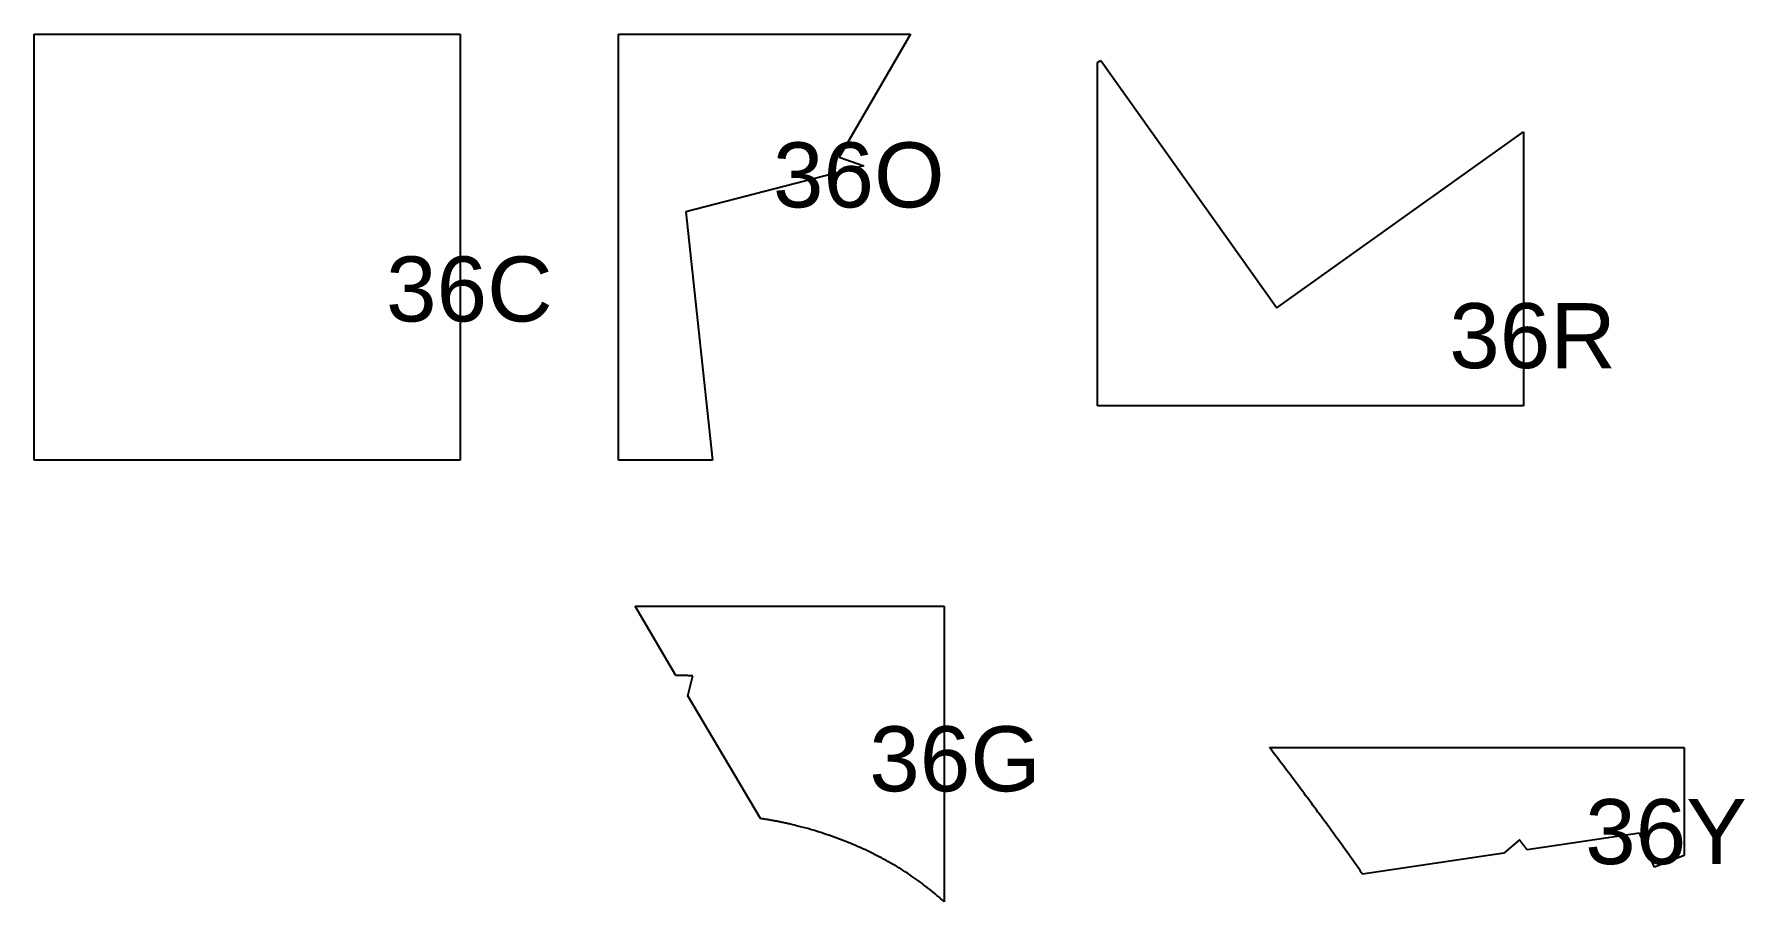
# Model space of a CAD drawing. Header units: millimetres. Extents: x 1.9 to 28.3, y 32.8 to 46.2.
import ezdxf

# ---------------------------------------------------------------- set-up
doc = ezdxf.new("R2010")
doc.units = ezdxf.units.MM
doc.header["$MEASUREMENT"] = 0
doc.layers.add('CUT', color=1, linetype='Continuous')
doc.layers.add('DISPLAY', color=163, linetype='Continuous')

msp = doc.modelspace()

# ---------------------------------------------------------------- linework, layer by layer
at = {"layer": 'CUT'}
for p, q in [((1.939, 46.155), (8.489, 46.155)), ((1.939, 39.605), (1.939, 46.155)), ((8.489, 46.155), (8.489, 39.605)), ((10.927, 39.605), (10.927, 46.155)), ((10.927, 46.155), (15.421, 46.155)), ((15.421, 46.155), (14.321, 44.264)), ((18.297, 45.719), (18.349, 45.75)), ((18.297, 40.438), (18.297, 45.719)), ((18.349, 45.75), (21.052, 41.944)), ((21.052, 41.944), (24.847, 44.654)), ((24.847, 44.654), (24.847, 40.438)), ((14.321, 44.264), (14.7, 44.132)), ((14.7, 44.132), (11.962, 43.421)), ((11.962, 43.421), (12.371, 39.605)), ((24.847, 40.438), (18.297, 40.438)), ((8.489, 39.605), (1.939, 39.605)), ((12.371, 39.605), (10.927, 39.605)), ((11.811, 36.293), (11.181, 37.36)), ((11.181, 37.36), (15.937, 37.36)), ((15.937, 37.36), (15.937, 32.811)), ((11.996, 35.981), (12.071, 36.286)), ((13.113, 34.091), (11.996, 35.981)), ((20.94, 35.185), (27.322, 35.185)), ((27.322, 35.185), (27.322, 33.522)), ((24.785, 33.766), (24.546, 33.557)), ((26.633, 33.867), (24.905, 33.611)), ((26.864, 33.342), (26.633, 33.867)), ((24.546, 33.557), (22.374, 33.235)), ((27.322, 33.522), (26.864, 33.342))]:
    msp.add_line(p, q, dxfattribs=at)
for points, weights in [([(12.071, 36.286), (11.941, 36.291), (11.811, 36.293)], [0.905678614428, 0.901454991877, 0.897573602628]), ([(22.374, 33.235), (21.71, 34.182), (20.94, 35.185)], [0.866736058986, 0.877346760736, 0.896497993757]), ([(24.905, 33.611), (24.845, 33.689), (24.785, 33.766)], [0.896794346214, 0.897630564999, 0.898482955069])]:
    msp.add_rational_spline(points, weights, degree=2, dxfattribs=at)
msp.add_rational_spline([(15.937, 32.811), (15.03, 33.646), (13.654, 33.984), (13.385, 34.05), (13.113, 34.091)], [0.85495780157, 0.867894632719, 1, 0.971131607944, 0.947953918208], degree=2, knots=[0.8623107, 0.8623107, 0.8623107, 1.5707963, 1.5707963, 1.7256185, 1.7256185, 1.7256185], dxfattribs=at)

# ---------------------------------------------------------------- texts
at = {"layer": 'DISPLAY', "char_height": 1, "attachment_point": 7, "line_spacing_factor": 0.963855}
for s, insert, width in [('\\fHelvetica;36O', (13.303, 43.477), 3.5), ('\\fHelvetica;36C', (7.352, 41.722), 3.43373), ('\\fHelvetica;36R', (23.707, 41.004), 3.46386), ('\\fHelvetica;36G', (14.785, 34.496), 3.48193), ('\\fHelvetica;36Y', (25.798, 33.376), 3.40361)]:
    msp.add_mtext(s, dxfattribs=dict(at, insert=insert, width=width))

doc.saveas('drawing.dxf')
